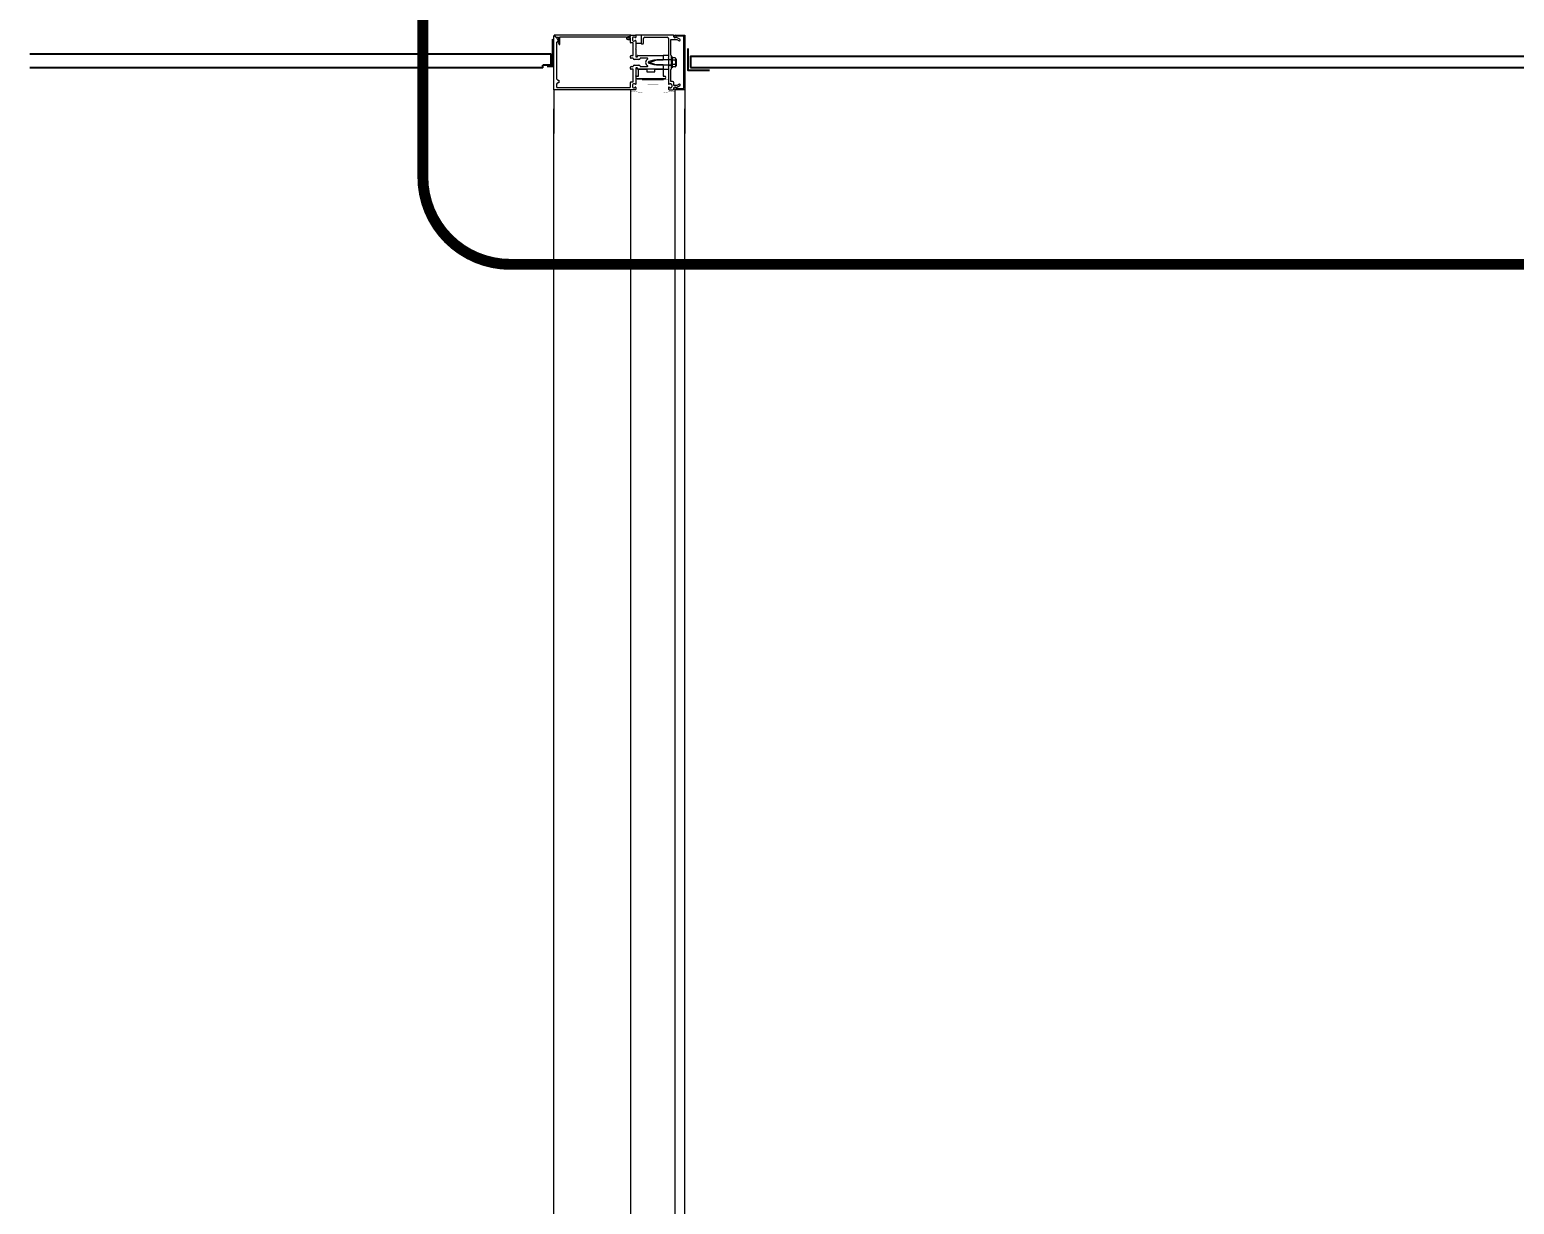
# Model space of a CAD drawing. Header units: inches. Extents: x 3850 to 5846, y -3 to 909.
# Drawn here: x 5604.9 to 5672.9, y 464.9 to 518.8 of the extents above; entities that cross this region are included whole.
import ezdxf

# ---------------------------------------------------------------- set-up
doc = ezdxf.new("R2010")
doc.units = ezdxf.units.IN
doc.header["$LTSCALE"] = 0.5
doc.header["$MEASUREMENT"] = 0
doc.linetypes.add('HIDDEN2', pattern=[0.1875, 0.125, -0.0625])
doc.layers.get('0').update_dxf_attribs({"lineweight": 18})
doc.layers.get('Defpoints').update_dxf_attribs({"color": 140, "lineweight": 18})
for name, color, linetype, lineweight in [('A-Anno-Dims', 211, 'Continuous', 18), ('A-Detl-Fine', 90, 'Continuous', 18), ('A-Detl-Iden', 151, 'Continuous', 25), ('A-Detl-Medm', 31, 'Continuous', 25), ('A-Detl-Thin', 150, 'Continuous', 18)]:
    doc.layers.add(name, color=color, linetype=linetype, lineweight=lineweight)
doc.styles.add('Arch-Dim', font='romans.shx', dxfattribs={"width": 0.75})
doc.dimstyles.new('Aec-Arch-I-96', dxfattribs={"dimscale": 96, "dimtxt": 0.09375, "dimasz": 0.0625, "dimexe": 0.0625, "dimexo": 0.0625, "dimgap": 0.03125, "dimtad": 1, "dimdec": 4, "dimzin": 3, "dimdsep": 46, "dimlunit": 4, "dimtxsty": 'Arch-Dim', "dimblk": 'ARCHTICK', "dimcen": 0.09375, "dimazin": 2, "dimtfac": 0.75, "dimtdec": 4, "dimtix": 1, "dimtmove": 2, "dimatfit": 2, "dimfxl": 1, "dimtolj": 1, "dimtzin": 0, "dimarcsym": 0})

# ---------------------------------------------------------------- blocks, each defined once
blk = doc.blocks.new('_ArchTick')
at = {"color": 0, "linetype": 'ByBlock', "const_width": 0.15}
blk.add_lwpolyline([(-0.5, -0.5), (0.5, 0.5)], dxfattribs=at)
blk = doc.blocks.new('*D238')
at = {"layer": 'A-Anno-Dims', "color": 0, "lineweight": -2, "transparency": 16777216}
for p, q in [((5748.92, 569.004), (5796.92, 569.004)), ((5794.92, 409.004), (5794.92, 569.004)), ((5636.92, 409.004), (5796.92, 409.004))]:
    blk.add_line(p, q, dxfattribs=at)
at = {"layer": 'Defpoints', "color": 0, "transparency": 16777216}
for p in [(5746.92, 569.004), (5794.92, 569.004), (5634.92, 409.004)]:
    blk.add_point(p, dxfattribs=at)
at = {"layer": 'A-Anno-Dims', "color": 0, "lineweight": -2, "transparency": 16777216, "xscale": 2, "yscale": 2, "zscale": 2}
for p, rotation in [((5794.92, 569.004), 90), ((5794.92, 409.004), 270)]:
    blk.add_blockref('_ArchTick', p, dxfattribs=dict(at, rotation=rotation))
at = {"layer": 'A-Anno-Dims', "color": 0, "transparency": 16777216, "insert": (5792.135, 489.004), "char_height": 3, "attachment_point": 5, "rotation": 90, "style": 'Arch-Dim'}
blk.add_mtext('\\A1;13\'-4"', dxfattribs=at)
blk = doc.blocks.new('*D302')
at = {"layer": 'A-Anno-Dims', "color": 0, "lineweight": -2, "transparency": 16777216}
for p, q in [((5750.92, 516.003), (5784.92, 516.003)), ((5782.92, 442), (5782.92, 516.003)), ((5638.92, 442), (5784.92, 442))]:
    blk.add_line(p, q, dxfattribs=at)
at = {"layer": 'Defpoints', "color": 0, "transparency": 16777216}
for p in [(5748.92, 516.003), (5782.92, 516.003), (5636.92, 442)]:
    blk.add_point(p, dxfattribs=at)
at = {"layer": 'A-Anno-Dims', "color": 0, "lineweight": -2, "transparency": 16777216, "xscale": 2, "yscale": 2, "zscale": 2}
for p, rotation in [((5782.92, 516.003), 90), ((5782.92, 442), 270)]:
    blk.add_blockref('_ArchTick', p, dxfattribs=dict(at, rotation=rotation))
at = {"layer": 'A-Anno-Dims', "color": 0, "transparency": 16777216, "insert": (5780.134, 479.001), "char_height": 3, "attachment_point": 5, "rotation": 90, "style": 'Arch-Dim'}
blk.add_mtext('\\A1;6\'-2"', dxfattribs=at)

msp = doc.modelspace()

# ---------------------------------------------------------------- linework, layer by layer
at = {"layer": 'A-Detl-Fine'}
for p, q in [((5632.91962, 518.50229), (5632.66962, 518.50229)), ((5632.66962, 518.14229), (5632.91962, 518.14229)), ((5633.29486, 517.25268), (5633.62986, 517.37806)), ((5633.62986, 517.12729), (5633.29486, 517.25268)), ((5634.29486, 517.37806), (5633.62986, 517.37806)), ((5634.16986, 517.56568), (5633.91986, 517.56568)), ((5634.29486, 517.50268), (5634.29486, 517.00268)), ((5634.33486, 517.50268), (5634.29486, 517.50268)), ((5634.33486, 517.50268), (5634.33486, 517.00268)), ((5634.47454, 517.45559), (5634.33486, 517.45559)), ((5634.47454, 517.35414), (5634.33486, 517.35414)), ((5634.47847, 517.43927), (5634.47847, 517.06608)), ((5634.49717, 517.43927), (5634.47847, 517.43927)), ((5634.50947, 517.40486), (5634.50947, 517.10049)), ((5632.73236, 516.62768), (5632.79486, 516.62768)), ((5632.79486, 516.62768), (5632.79486, 516.93968)), ((5632.79486, 516.93968), (5633.16986, 516.93968)), ((5633.16986, 516.93968), (5633.16986, 516.81468)), ((5633.16986, 516.81468), (5633.54486, 516.81468)), ((5633.54486, 516.81468), (5633.54486, 516.93968)), ((5633.54486, 516.93968), (5633.91986, 516.93968)), ((5634.29486, 517.12729), (5633.62986, 517.12729)), ((5633.91986, 516.93968), (5634.16986, 516.93968)), ((5633.91986, 516.93968), (5633.91986, 516.62768)), ((5633.91986, 516.62768), (5633.98236, 516.62768)), ((5634.33486, 517.00268), (5634.29486, 517.00268)), ((5634.47454, 517.15122), (5634.33486, 517.15122)), ((5634.47454, 517.04976), (5634.33486, 517.04976)), ((5634.49717, 517.06608), (5634.47847, 517.06608)), ((5632.43796, 515.94367), (5632.43796, 516.00268)), ((5632.43796, 442.06037), (5632.43796, 515.94367)), ((5633.98236, 516.50268), (5632.73236, 516.50268)), ((5634.4701, 515.94367), (5634.4701, 516.00446)), ((5634.4701, 442.06037), (5634.4701, 515.94367))]:
    msp.add_line(p, q, dxfattribs=at)
at = {"layer": 'A-Detl-Fine', "const_width": 0.01111}
for points in [[(5632.96566, 515.86889), (5632.43796, 515.94367)], [(5632.72135, 516.47137), (5632.96566, 516.47137)], [(5634.18671, 516.47137), (5633.94239, 516.47137)], [(5633.94239, 515.86889), (5634.4701, 515.94367)]]:
    msp.add_lwpolyline(points, dxfattribs=at)
at = {"layer": 'A-Detl-Fine'}
for centre, radius, start, end in [((5634.45516, 517.40486), 0.05431, 290.9107, 69.0893), ((5634.34462, 517.25268), 0.16485, 322.0123, 37.9877), ((5632.73236, 516.56518), 0.0625, 90, 270), ((5633.98236, 516.56518), 0.0625, 270, 90), ((5634.45516, 517.10049), 0.05431, 290.9107, 69.0893)]:
    msp.add_arc(centre, radius, start, end, dxfattribs=at)
at = {"layer": 'A-Detl-Iden', "linetype": 'HIDDEN2', "const_width": 0.5, "flags": 128}
msp.add_lwpolyline([(5622.91919, 512.00268, 0.41421356), (5626.91919, 508.00268), (5748.91991, 508.00268, 0.41421356), (5752.91991, 512.00268), (5752.91991, 572.99998, 0.41421356), (5748.91991, 576.99998), (5626.91919, 576.99998, 0.41421356), (5622.91919, 572.99998)], format="xyb", close=True, dxfattribs=at)
at = {"layer": 'A-Detl-Medm'}
for p, q in [((5628.79388, 517.62768), (5604.9192, 517.62768)), ((5628.79388, 517.13068), (5628.79388, 517.62768)), ((5628.41888, 517.00268), (5604.9192, 517.00268)), ((5628.79388, 517.13068), (5628.41888, 517.13068)), ((5628.41888, 517.00268), (5628.41888, 517.13068))]:
    msp.add_line(p, q, dxfattribs=at)
at = {"layer": 'A-Detl-Medm', "linetype": 'Continuous'}
msp.add_line((5632.96542, 516.49129), (5633.94264, 516.49129), dxfattribs=at)
at = {"layer": 'A-Detl-Medm'}
for points in [[(5628.82513, 518.31518), (5628.85638, 518.28393), (5628.85638, 517.06518), (5628.60638, 517.06518)], [(5635.04486, 517.89322), (5635.04486, 516.89322), (5636.04486, 516.89322)]]:
    msp.add_lwpolyline(points, dxfattribs=at)
msp.add_lwpolyline([(5635.16986, 517.01822), (5740.66888, 517.01822), (5740.66888, 517.51822), (5635.16986, 517.51822)], close=True, dxfattribs=at)
at = {"layer": 'A-Detl-Medm', "linetype": 'Continuous', "const_width": 0.01111}
for points in [[(5632.96542, 516.49129), (5632.96542, 441.49998)], [(5633.20971, 516.49129), (5633.20971, 441.49998)], [(5633.20971, 516.24699), (5633.69832, 516.24699)], [(5633.69832, 441.49998), (5633.69832, 516.49129)], [(5633.94264, 441.52037), (5633.94264, 516.49129)]]:
    msp.add_lwpolyline(points, dxfattribs=at)
at = {"layer": 'A-Detl-Thin'}
for p, q in [((5628.91888, 516.00268), (5628.91888, 518.47161)), ((5628.93595, 518.47868), (5629.06975, 518.34487)), ((5629.04388, 518.16068), (5629.04388, 516.50768)), ((5629.06975, 518.34487), (5629.12588, 518.19068)), ((5629.12588, 518.19068), (5629.07388, 518.19068)), ((5632.33886, 518.43268), (5632.41986, 518.43268)), ((5632.41986, 518.37268), (5632.33886, 518.37268)), ((5632.41986, 518.43268), (5632.41986, 518.48268)), ((5632.41986, 518.16768), (5632.41986, 518.37268)), ((5632.43986, 518.50268), (5632.64986, 518.50268)), ((5632.54486, 518.14768), (5632.43986, 518.14768)), ((5632.51986, 518.36668), (5632.51986, 518.27868)), ((5632.54486, 517.56568), (5632.54486, 518.14768)), ((5632.58037, 518.41668), (5632.56986, 518.41668)), ((5632.56986, 518.22868), (5632.58037, 518.22868)), ((5632.66986, 518.48268), (5632.66986, 518.40068)), ((5632.66986, 518.24468), (5632.66986, 517.89268)), ((5634.37586, 518.50268), (5632.91986, 518.50268)), ((5632.91986, 518.50268), (5632.91986, 518.13268)), ((5632.94986, 518.10268), (5632.98986, 518.10268)), ((5633.01986, 518.13268), (5633.01986, 518.34268)), ((5633.07986, 518.40268), (5634.10986, 518.40268)), ((5634.16986, 518.34268), (5634.16986, 517.47768)), ((5634.26986, 517.57768), (5634.26986, 518.30268)), ((5634.26986, 518.30268), (5634.54069, 518.30268)), ((5634.40586, 518.43268), (5634.40586, 518.47268)), ((5634.41586, 518.42268), (5634.41586, 518.44268)), ((5634.47586, 518.50268), (5634.91986, 518.50268)), ((5634.85986, 518.45268), (5634.49586, 518.45268)), ((5634.49586, 518.45268), (5634.49586, 518.42268)), ((5634.68586, 518.31124), (5634.50323, 518.41668)), ((5634.54069, 518.30268), (5634.64586, 518.24196)), ((5634.85986, 516.05268), (5634.85986, 518.45268)), ((5634.91986, 518.50268), (5634.91986, 516.00268)), ((5632.41986, 517.47068), (5632.41986, 517.53568)), ((5632.44986, 517.56568), (5632.54486, 517.56568)), ((5632.54486, 517.44068), (5632.44986, 517.44068)), ((5632.81086, 517.38068), (5632.60486, 517.38068)), ((5632.66986, 517.89268), (5632.65486, 517.87768)), ((5632.65486, 517.87768), (5632.66986, 517.86268)), ((5632.66986, 517.86268), (5632.66986, 517.51568)), ((5632.67986, 517.50568), (5632.73586, 517.50568)), ((5632.74586, 517.51568), (5632.74586, 517.55568)), ((5632.75586, 517.56568), (5633.91986, 517.56568)), ((5633.19848, 517.44068), (5632.87086, 517.44068)), ((5633.48986, 517.35268), (5633.27175, 517.29424)), ((5633.91986, 517.35268), (5633.48986, 517.35268)), ((5633.91986, 517.56568), (5633.91986, 517.52568)), ((5633.91986, 517.56568), (5633.91986, 517.50318)), ((5633.91986, 517.52568), (5633.93486, 517.51068)), ((5633.93486, 517.51068), (5633.91986, 517.49568)), ((5633.91986, 517.49568), (5633.91986, 517.42268)), ((5633.91986, 517.42268), (5633.93486, 517.40768)), ((5633.93486, 517.40768), (5633.91986, 517.39268)), ((5633.91986, 517.39268), (5633.91986, 517.35268)), ((5634.16986, 517.47768), (5634.15486, 517.46268)), ((5634.15486, 517.46268), (5634.16986, 517.44768)), ((5634.16986, 517.56568), (5634.16986, 517.50318)), ((5634.16986, 517.44768), (5634.16986, 517.05768)), ((5634.16986, 517.38568), (5634.29486, 517.38568)), ((5634.29486, 517.55268), (5634.26986, 517.57768)), ((5634.27986, 517.25268), (5634.29486, 517.26768)), ((5634.29486, 517.23768), (5634.27986, 517.25268)), ((5634.29486, 517.26768), (5634.29486, 517.55268)), ((5632.41986, 516.96968), (5632.41986, 517.03468)), ((5632.44986, 517.06468), (5632.54486, 517.06468)), ((5632.54486, 516.93968), (5632.44986, 516.93968)), ((5632.54486, 516.35768), (5632.54486, 516.93968)), ((5632.60486, 517.12468), (5632.81086, 517.12468)), ((5632.66986, 516.64268), (5632.65486, 516.62768)), ((5632.65486, 516.62768), (5632.66986, 516.61268)), ((5632.66986, 516.98968), (5632.66986, 516.64268)), ((5632.66986, 516.61268), (5632.66986, 516.26068)), ((5632.73586, 516.99968), (5632.67986, 516.99968)), ((5632.74586, 516.94968), (5632.74586, 516.98968)), ((5633.91986, 516.93968), (5632.75586, 516.93968)), ((5632.87086, 517.06468), (5633.19848, 517.06468)), ((5633.27175, 517.21112), (5633.48986, 517.15268)), ((5633.48986, 517.15268), (5633.91986, 517.15268)), ((5633.91986, 517.15268), (5633.91986, 517.11268)), ((5633.91986, 517.11268), (5633.93486, 517.09768)), ((5633.93486, 517.09768), (5633.91986, 517.08268)), ((5633.91986, 517.08268), (5633.91986, 517.00968)), ((5633.91986, 517.00968), (5633.93486, 516.99468)), ((5633.91986, 517.00218), (5633.91986, 516.93968)), ((5633.93486, 516.99468), (5633.91986, 516.97968)), ((5633.91986, 516.97968), (5633.91986, 516.93968)), ((5634.16986, 517.05768), (5634.15486, 517.04268)), ((5634.15486, 517.04268), (5634.16986, 517.02768)), ((5634.16986, 517.11968), (5634.29486, 517.11968)), ((5634.16986, 517.02768), (5634.16986, 516.26068)), ((5634.16986, 517.00218), (5634.16986, 516.93968)), ((5634.26986, 516.92768), (5634.29486, 516.95268)), ((5634.26986, 516.37668), (5634.26986, 516.92768)), ((5634.29486, 516.95268), (5634.29486, 517.23768)), ((5628.91888, 516.00268), (5628.91888, 514.00268)), ((5632.64986, 516.00268), (5628.91888, 516.00268)), ((5629.04388, 516.26268), (5629.04388, 516.13268)), ((5629.07388, 516.10268), (5632.38986, 516.10268)), ((5629.10388, 516.44768), (5629.13888, 516.44768)), ((5629.13888, 516.32268), (5629.10388, 516.32268)), ((5629.13888, 516.44768), (5629.13888, 516.32268)), ((5632.41986, 516.13268), (5632.41986, 516.33768)), ((5632.43986, 516.35768), (5632.54486, 516.35768)), ((5632.51986, 516.22668), (5632.51986, 516.13868)), ((5632.58037, 516.27668), (5632.56986, 516.27668)), ((5632.56986, 516.08868), (5632.58037, 516.08868)), ((5632.66986, 516.10468), (5632.66986, 516.02268)), ((5634.16986, 516.10468), (5634.16986, 516.02268)), ((5634.18986, 516.00268), (5634.37586, 516.00268)), ((5634.25935, 516.27668), (5634.26986, 516.27668)), ((5634.26986, 516.08868), (5634.25935, 516.08868)), ((5634.34586, 516.37668), (5634.26986, 516.37668)), ((5634.31986, 516.22668), (5634.31986, 516.13868)), ((5634.40586, 516.20268), (5634.40586, 516.31668)), ((5634.54069, 516.20268), (5634.40586, 516.20268)), ((5634.40586, 516.03268), (5634.40586, 516.07268)), ((5634.41586, 516.06268), (5634.41586, 516.08268)), ((5634.48598, 516.00272), (5634.45641, 516.01073)), ((5634.91986, 516.00268), (5634.47586, 516.00268)), ((5634.48598, 516.00268), (5634.48598, 516.00272)), ((5634.49586, 516.08268), (5634.49586, 516.05268)), ((5634.49586, 516.05268), (5634.85986, 516.05268)), ((5634.50323, 516.08868), (5634.68586, 516.19412)), ((5634.64586, 516.2634), (5634.54069, 516.20268)), ((5634.91986, 516.00268), (5634.91986, 514.00268)), ((5628.91905, 414.99998), (5628.9192, 515.12503)), ((5634.91986, 414.99998), (5634.91986, 515.12507))]:
    msp.add_line(p, q, dxfattribs=at)
msp.add_lwpolyline([(5632.39386, 518.44268, 0.41421356), (5632.41386, 518.46268), (5632.41386, 518.50268), (5628.93788, 518.50268, 0.66817864), (5628.93434, 518.49414), (5629.02581, 518.40268), (5629.12588, 518.40268), (5629.12588, 518.19068), (5629.09388, 518.19068), (5629.16, 518.07615, 0.76732699), (5629.18788, 518.08362), (5629.18788, 518.42268), (5632.24386, 518.42268), (5632.24386, 518.36268, 0.41421356), (5632.30386, 518.30268), (5632.38386, 518.30268, 1), (5632.38386, 518.36268), (5632.30886, 518.36268), (5632.30886, 518.44268)], format="xyb", close=True, dxfattribs=at)
for centre, radius, start, end in [((5628.92888, 518.47161), 0.01, 45, 180), ((5629.07388, 518.16068), 0.03, 90, 180), ((5632.33886, 518.40268), 0.03, 90, 270), ((5632.43986, 518.48268), 0.02, 90, 180), ((5632.43986, 518.16768), 0.02, 180, 270), ((5632.56986, 518.36668), 0.05, 90, 180), ((5632.56986, 518.27868), 0.05, 180, 270), ((5632.58037, 518.32668), 0.09, 44.8103119, 90), ((5632.58037, 518.31868), 0.09, 270, 315.1896881), ((5632.65486, 518.40068), 0.015, 224.8103119, 0), ((5632.65486, 518.24468), 0.015, 0, 135.1896881), ((5632.64986, 518.48268), 0.02, 0, 90), ((5632.94986, 518.13268), 0.03, 180, 270), ((5632.98986, 518.13268), 0.03, 270, 0), ((5633.07986, 518.34268), 0.06, 90, 180), ((5634.10986, 518.34268), 0.06, 0, 90), ((5634.37586, 518.47268), 0.03, 0, 90), ((5634.45586, 518.43268), 0.05, 180, 341.3370751), ((5634.47586, 518.44268), 0.06, 90, 180), ((5634.45586, 518.42268), 0.04, 180, 0), ((5634.66586, 518.2766), 0.04, 240, 60), ((5632.44986, 517.53568), 0.03, 90, 180), ((5632.44986, 517.47068), 0.03, 180, 270), ((5632.60486, 517.44068), 0.06, 180, 270), ((5632.67986, 517.51568), 0.01, 180, 270), ((5632.73586, 517.51568), 0.01, 270, 0), ((5632.75586, 517.55568), 0.01, 90, 180), ((5632.81086, 517.44068), 0.06, 270, 0), ((5633.28286, 517.25268), 0.168, 116.6686606, 243.3313394), ((5633.19848, 517.42068), 0.02, 296.6686606, 90), ((5633.28288, 517.25268), 0.04302, 105, 255), ((5632.44986, 517.03468), 0.03, 90, 180), ((5632.44986, 516.96968), 0.03, 180, 270), ((5632.60486, 517.06468), 0.06, 90, 180), ((5632.67986, 516.98968), 0.01, 90, 180), ((5632.73586, 516.98968), 0.01, 360, 90), ((5632.75586, 516.94968), 0.01, 180, 270), ((5632.81086, 517.06468), 0.06, 0, 90), ((5633.19848, 517.08468), 0.02, 270, 63.3313394), ((5629.10388, 516.50768), 0.06, 180, 270), ((5629.10388, 516.26268), 0.06, 90, 180), ((5629.07388, 516.13268), 0.03, 180, 270), ((5632.38986, 516.13268), 0.03, 270, 0), ((5632.43986, 516.33768), 0.02, 90, 180), ((5632.56986, 516.22668), 0.05, 90, 180), ((5632.56986, 516.13868), 0.05, 180, 270), ((5632.58037, 516.18668), 0.09, 44.8103119, 90), ((5632.58037, 516.17868), 0.09, 270, 315.1896881), ((5632.65486, 516.26068), 0.015, 224.8103119, 0), ((5632.65486, 516.10468), 0.015, 0, 135.1896881), ((5632.64986, 516.02268), 0.02, 270, 0), ((5634.18486, 516.26068), 0.015, 180, 315.1896881), ((5634.18486, 516.10468), 0.015, 44.8103119, 180), ((5634.18986, 516.02268), 0.02, 180, 270), ((5634.25935, 516.18668), 0.09, 90, 135.1896881), ((5634.25935, 516.17868), 0.09, 224.8103119, 270), ((5634.26986, 516.22668), 0.05, 0, 90), ((5634.26986, 516.13868), 0.05, 270, 0), ((5634.34586, 516.31668), 0.06, 0, 90), ((5634.37586, 516.03268), 0.03, 270, 0), ((5634.45586, 516.07268), 0.05, 18.6629249, 180), ((5634.45586, 516.08268), 0.04, 0, 180), ((5634.47586, 516.06268), 0.06, 180, 270), ((5634.66586, 516.22876), 0.04, 300, 120)]:
    msp.add_arc(centre, radius, start, end, dxfattribs=at)

# ---------------------------------------------------------------- dimensions: what is measured, and where the dimension line sits
at = {"layer": 'A-Anno-Dims'}
for base, p1, p2, picture, middle in [((5794.92031, 569.00438), (5634.91997, 409.00428), (5746.91997, 569.00438), '*D238', (5792.13459, 489.00433)), ((5782.92008, 516.00268), (5636.91986, 441.99988), (5748.91986, 516.00268), '*D302', (5780.13437, 479.00128))]:
    dim = msp.add_linear_dim(base=base, p1=p1, p2=p2, angle=90, dimstyle='Aec-Arch-I-96', override={"dimscale": 32}, dxfattribs=at)
    dim.commit()
    dim.dimension.update_dxf_attribs({"geometry": picture, "text_midpoint": middle})

doc.saveas('drawing.dxf')
